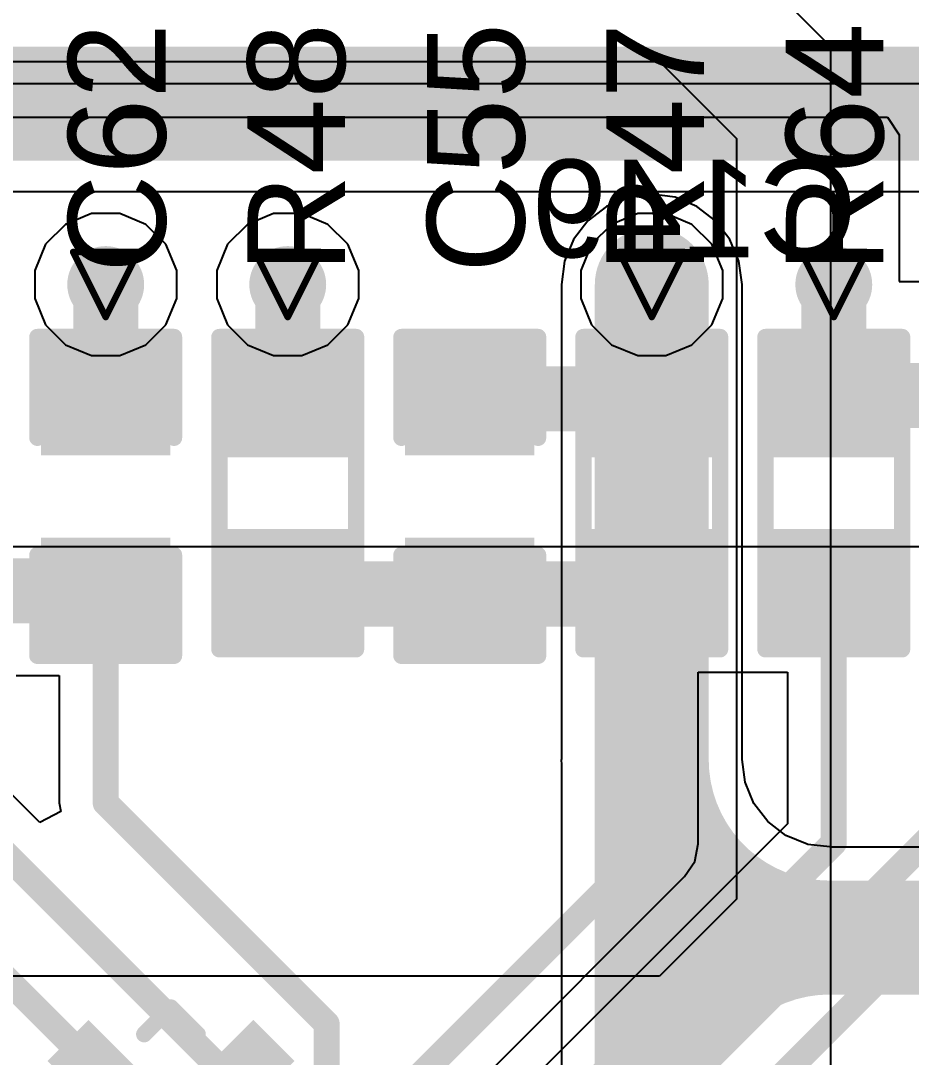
# Model space of a CAD drawing. Header units: inches. Extents: x 0 to 211, y 0 to 201.
# Drawn here: x 1.2294 to 1.5031, y 3.994 to 4.3125 of the extents above; entities that cross this region are included whole.
import ezdxf

# ---------------------------------------------------------------- set-up
doc = ezdxf.new("R2010")
doc.units = ezdxf.units.IN
doc.header["$MEASUREMENT"] = 0
for name, color, linetype in [('Bottom Layer', 5, 'Continuous'), ('Bottom Overlay', 54, 'Continuous'), ('Drill Drawing', 1, 'Continuous'), ('Layer 1', 16, 'Continuous'), ('Layer 2', 76, 'Continuous'), ('Top Layer', 1, 'Continuous'), ('Top Overlay', 2, 'Continuous'), ('Top Paste', 8, 'Continuous'), ('Top Solder', 216, 'Continuous'), ('Via Holes', 16, 'Continuous')]:
    doc.layers.add(name, color=color, linetype=linetype)
doc.styles.add('Arial', font='', dxfattribs={"height": 0.2})
doc.styles.get('Arial').set_extended_font_data('Arial')

# ---------------------------------------------------------------- blocks, each defined once
blk = doc.blocks.new('32_QFN__5_5__60')
at = {"layer": 'Top Layer'}
for points in [[(0.06398, 0.08209), (0.06398, 0.10965), (0.07382, 0.10965), (0.07382, 0.08209)], [(0.08209, 0.07382), (0.10965, 0.07382), (0.10965, 0.06398), (0.08209, 0.06398)]]:
    blk.add_hatch(color=1, dxfattribs=at).paths.add_polyline_path(points)
at = {"layer": 'Top Paste'}
for points in [[(0.06398, 0.08209), (0.06398, 0.10965), (0.07382, 0.10965), (0.07382, 0.08209)], [(0.08209, 0.07382), (0.10965, 0.07382), (0.10965, 0.06398), (0.08209, 0.06398)]]:
    blk.add_hatch(color=8, dxfattribs=at).paths.add_polyline_path(points)
at = {"layer": 'Top Solder'}
for points in [[(0.05998, 0.07809), (0.05998, 0.11365), (0.07782, 0.11365), (0.07782, 0.07809)], [(0.07809, 0.07782), (0.11365, 0.07782), (0.11365, 0.05998), (0.07809, 0.05998)]]:
    blk.add_hatch(color=216, dxfattribs=at).paths.add_polyline_path(points)
at = {"layer": 'Top Overlay'}
for points in [[(0.08681, 0.09843, 0.005, 0.005, 0), (0.09843, 0.09843, 0.005, 0.005, 0)], [(0.09843, 0.09843, 0.005, 0.005, 0), (0.09843, 0.08681, 0.005, 0.005, 0)]]:
    blk.add_lwpolyline(points, format="xyseb", dxfattribs=at)
for points in [[(0.08556, 0.09843, 0.0025, 0.0025, 1), (0.08806, 0.09843, 0.0025, 0.0025, 1)], [(0.09718, 0.09843, 0.0025, 0.0025, 1), (0.09968, 0.09843, 0.0025, 0.0025, 1)], [(0.09718, 0.09843, 0.0025, 0.0025, 1), (0.09968, 0.09843, 0.0025, 0.0025, 1)], [(0.09718, 0.08681, 0.0025, 0.0025, 1), (0.09968, 0.08681, 0.0025, 0.0025, 1)]]:
    blk.add_lwpolyline(points, format="xyseb", close=True, dxfattribs=at)
blk = doc.blocks.new('R___0603_135')
at = {"layer": 'Top Layer'}
for points in [[(-0.015, 0.0175), (-0.015, -0.0175), (-0.045, -0.0175), (-0.045, 0.0175)], [(0.045, 0.0175), (0.045, -0.0175), (0.015, -0.0175), (0.015, 0.0175)]]:
    blk.add_hatch(color=1, dxfattribs=at).paths.add_polyline_path(points)
at = {"layer": 'Top Paste'}
for points in [[(-0.015, 0.0175), (-0.015, -0.0175), (-0.045, -0.0175), (-0.045, 0.0175)], [(0.045, 0.0175), (0.045, -0.0175), (0.015, -0.0175), (0.015, 0.0175)]]:
    blk.add_hatch(color=8, dxfattribs=at).paths.add_polyline_path(points)
at = {"layer": 'Top Solder'}
for points in [[(-0.011, 0.0215), (-0.011, -0.0215), (-0.049, -0.0215), (-0.049, 0.0215)], [(0.049, 0.0215), (0.049, -0.0215), (0.011, -0.0215), (0.011, 0.0215)]]:
    blk.add_hatch(color=216, dxfattribs=at).paths.add_polyline_path(points)
at = {"layer": 'Top Overlay'}
for points in [[(-0.048, -0.021, 0.005, 0.005, 0), (-0.048, 0.021, 0.005, 0.005, 0)], [(0.048, 0.021, 0.005, 0.005, 0), (-0.048, 0.021, 0.005, 0.005, 0)], [(0.048, -0.021, 0.005, 0.005, 0), (0.048, 0.021, 0.005, 0.005, 0)], [(0.048, -0.021, 0.005, 0.005, 0), (-0.048, -0.021, 0.005, 0.005, 0)]]:
    blk.add_lwpolyline(points, format="xyseb", dxfattribs=at)
for points in [[(-0.04925, 0.021, 0.0025, 0.0025, 1), (-0.04675, 0.021, 0.0025, 0.0025, 1)], [(-0.04925, 0.021, 0.0025, 0.0025, 1), (-0.04675, 0.021, 0.0025, 0.0025, 1)], [(0.04675, 0.021, 0.0025, 0.0025, 1), (0.04925, 0.021, 0.0025, 0.0025, 1)], [(0.04675, 0.021, 0.0025, 0.0025, 1), (0.04925, 0.021, 0.0025, 0.0025, 1)], [(-0.04925, -0.021, 0.0025, 0.0025, 1), (-0.04675, -0.021, 0.0025, 0.0025, 1)], [(-0.04925, -0.021, 0.0025, 0.0025, 1), (-0.04675, -0.021, 0.0025, 0.0025, 1)], [(0.04675, -0.021, 0.0025, 0.0025, 1), (0.04925, -0.021, 0.0025, 0.0025, 1)], [(0.04675, -0.021, 0.0025, 0.0025, 1), (0.04925, -0.021, 0.0025, 0.0025, 1)]]:
    blk.add_lwpolyline(points, format="xyseb", close=True, dxfattribs=at)
blk = doc.blocks.new('R___0603_151')
at = {"layer": 'Top Layer'}
for points in [[(-0.015, 0.0175), (-0.015, -0.0175), (-0.045, -0.0175), (-0.045, 0.0175)], [(0.045, 0.0175), (0.045, -0.0175), (0.015, -0.0175), (0.015, 0.0175)]]:
    blk.add_hatch(color=1, dxfattribs=at).paths.add_polyline_path(points)
at = {"layer": 'Top Paste'}
for points in [[(-0.015, 0.0175), (-0.015, -0.0175), (-0.045, -0.0175), (-0.045, 0.0175)], [(0.045, 0.0175), (0.045, -0.0175), (0.015, -0.0175), (0.015, 0.0175)]]:
    blk.add_hatch(color=8, dxfattribs=at).paths.add_polyline_path(points)
at = {"layer": 'Top Solder'}
for points in [[(-0.011, 0.0215), (-0.011, -0.0215), (-0.049, -0.0215), (-0.049, 0.0215)], [(0.049, 0.0215), (0.049, -0.0215), (0.011, -0.0215), (0.011, 0.0215)]]:
    blk.add_hatch(color=216, dxfattribs=at).paths.add_polyline_path(points)
at = {"layer": 'Top Overlay'}
for points in [[(-0.048, 0.021, 0.005, 0.005, 0), (-0.048, -0.021, 0.005, 0.005, 0)], [(-0.048, 0.021, 0.005, 0.005, 0), (0.048, 0.021, 0.005, 0.005, 0)], [(0.048, 0.021, 0.005, 0.005, 0), (0.048, -0.021, 0.005, 0.005, 0)], [(-0.048, -0.021, 0.005, 0.005, 0), (0.048, -0.021, 0.005, 0.005, 0)]]:
    blk.add_lwpolyline(points, format="xyseb", dxfattribs=at)
for points in [[(-0.04925, 0.021, 0.0025, 0.0025, 1), (-0.04675, 0.021, 0.0025, 0.0025, 1)], [(-0.04925, 0.021, 0.0025, 0.0025, 1), (-0.04675, 0.021, 0.0025, 0.0025, 1)], [(0.04675, 0.021, 0.0025, 0.0025, 1), (0.04925, 0.021, 0.0025, 0.0025, 1)], [(0.04675, 0.021, 0.0025, 0.0025, 1), (0.04925, 0.021, 0.0025, 0.0025, 1)], [(-0.04925, -0.021, 0.0025, 0.0025, 1), (-0.04675, -0.021, 0.0025, 0.0025, 1)], [(-0.04925, -0.021, 0.0025, 0.0025, 1), (-0.04675, -0.021, 0.0025, 0.0025, 1)], [(0.04675, -0.021, 0.0025, 0.0025, 1), (0.04925, -0.021, 0.0025, 0.0025, 1)], [(0.04675, -0.021, 0.0025, 0.0025, 1), (0.04925, -0.021, 0.0025, 0.0025, 1)]]:
    blk.add_lwpolyline(points, format="xyseb", close=True, dxfattribs=at)
blk = doc.blocks.new('R___0603_152')
at = {"layer": 'Top Layer'}
for points in [[(-0.015, 0.0175), (-0.015, -0.0175), (-0.045, -0.0175), (-0.045, 0.0175)], [(0.045, 0.0175), (0.045, -0.0175), (0.015, -0.0175), (0.015, 0.0175)]]:
    blk.add_hatch(color=1, dxfattribs=at).paths.add_polyline_path(points)
at = {"layer": 'Top Paste'}
for points in [[(-0.015, 0.0175), (-0.015, -0.0175), (-0.045, -0.0175), (-0.045, 0.0175)], [(0.045, 0.0175), (0.045, -0.0175), (0.015, -0.0175), (0.015, 0.0175)]]:
    blk.add_hatch(color=8, dxfattribs=at).paths.add_polyline_path(points)
at = {"layer": 'Top Solder'}
for points in [[(-0.011, 0.0215), (-0.011, -0.0215), (-0.049, -0.0215), (-0.049, 0.0215)], [(0.049, 0.0215), (0.049, -0.0215), (0.011, -0.0215), (0.011, 0.0215)]]:
    blk.add_hatch(color=216, dxfattribs=at).paths.add_polyline_path(points)
at = {"layer": 'Top Overlay'}
for points in [[(-0.048, -0.021, 0.005, 0.005, 0), (-0.048, 0.021, 0.005, 0.005, 0)], [(0.048, 0.021, 0.005, 0.005, 0), (-0.048, 0.021, 0.005, 0.005, 0)], [(0.048, -0.021, 0.005, 0.005, 0), (0.048, 0.021, 0.005, 0.005, 0)], [(0.048, -0.021, 0.005, 0.005, 0), (-0.048, -0.021, 0.005, 0.005, 0)]]:
    blk.add_lwpolyline(points, format="xyseb", dxfattribs=at)
for points in [[(-0.04925, 0.021, 0.0025, 0.0025, 1), (-0.04675, 0.021, 0.0025, 0.0025, 1)], [(-0.04925, 0.021, 0.0025, 0.0025, 1), (-0.04675, 0.021, 0.0025, 0.0025, 1)], [(0.04675, 0.021, 0.0025, 0.0025, 1), (0.04925, 0.021, 0.0025, 0.0025, 1)], [(0.04675, 0.021, 0.0025, 0.0025, 1), (0.04925, 0.021, 0.0025, 0.0025, 1)], [(-0.04925, -0.021, 0.0025, 0.0025, 1), (-0.04675, -0.021, 0.0025, 0.0025, 1)], [(-0.04925, -0.021, 0.0025, 0.0025, 1), (-0.04675, -0.021, 0.0025, 0.0025, 1)], [(0.04675, -0.021, 0.0025, 0.0025, 1), (0.04925, -0.021, 0.0025, 0.0025, 1)], [(0.04675, -0.021, 0.0025, 0.0025, 1), (0.04925, -0.021, 0.0025, 0.0025, 1)]]:
    blk.add_lwpolyline(points, format="xyseb", close=True, dxfattribs=at)
blk = doc.blocks.new('C___0603_326')
at = {"layer": 'Top Layer'}
for points in [[(-0.015, 0.0175), (-0.015, -0.0175), (-0.045, -0.0175), (-0.045, 0.0175)], [(0.045, 0.0175), (0.045, -0.0175), (0.015, -0.0175), (0.015, 0.0175)]]:
    blk.add_hatch(color=1, dxfattribs=at).paths.add_polyline_path(points)
at = {"layer": 'Top Paste'}
for points in [[(-0.015, 0.0175), (-0.015, -0.0175), (-0.045, -0.0175), (-0.045, 0.0175)], [(0.045, 0.0175), (0.045, -0.0175), (0.015, -0.0175), (0.015, 0.0175)]]:
    blk.add_hatch(color=8, dxfattribs=at).paths.add_polyline_path(points)
at = {"layer": 'Top Solder'}
for points in [[(-0.01264, 0.01986), (-0.01264, -0.01986), (-0.04736, -0.01986), (-0.04736, 0.01986)], [(0.04736, 0.01986), (0.04736, -0.01986), (0.01264, -0.01986), (0.01264, 0.01986)]]:
    blk.add_hatch(color=216, dxfattribs=at).paths.add_polyline_path(points)
at = {"layer": 'Top Overlay'}
for points in [[(-0.049, 0.021, 0.005, 0.005, 0), (-0.018, 0.021, 0.005, 0.005, 0)], [(-0.049, 0.021, 0.005, 0.005, 0), (-0.049, -0.021, 0.005, 0.005, 0)], [(0.018, 0.021, 0.005, 0.005, 0), (0.049, 0.021, 0.005, 0.005, 0)], [(0.049, 0.021, 0.005, 0.005, 0), (0.049, -0.021, 0.005, 0.005, 0)], [(-0.049, -0.021, 0.005, 0.005, 0), (-0.018, -0.021, 0.005, 0.005, 0)], [(0.018, -0.021, 0.005, 0.005, 0), (0.049, -0.021, 0.005, 0.005, 0)]]:
    blk.add_lwpolyline(points, format="xyseb", dxfattribs=at)
for points in [[(-0.05025, 0.021, 0.0025, 0.0025, 1), (-0.04775, 0.021, 0.0025, 0.0025, 1)], [(-0.05025, 0.021, 0.0025, 0.0025, 1), (-0.04775, 0.021, 0.0025, 0.0025, 1)], [(-0.01925, 0.021, 0.0025, 0.0025, 1), (-0.01675, 0.021, 0.0025, 0.0025, 1)], [(0.01675, 0.021, 0.0025, 0.0025, 1), (0.01925, 0.021, 0.0025, 0.0025, 1)], [(0.04775, 0.021, 0.0025, 0.0025, 1), (0.05025, 0.021, 0.0025, 0.0025, 1)], [(0.04775, 0.021, 0.0025, 0.0025, 1), (0.05025, 0.021, 0.0025, 0.0025, 1)], [(-0.05025, -0.021, 0.0025, 0.0025, 1), (-0.04775, -0.021, 0.0025, 0.0025, 1)], [(-0.05025, -0.021, 0.0025, 0.0025, 1), (-0.04775, -0.021, 0.0025, 0.0025, 1)], [(-0.01925, -0.021, 0.0025, 0.0025, 1), (-0.01675, -0.021, 0.0025, 0.0025, 1)], [(0.01675, -0.021, 0.0025, 0.0025, 1), (0.01925, -0.021, 0.0025, 0.0025, 1)], [(0.04775, -0.021, 0.0025, 0.0025, 1), (0.05025, -0.021, 0.0025, 0.0025, 1)], [(0.04775, -0.021, 0.0025, 0.0025, 1), (0.05025, -0.021, 0.0025, 0.0025, 1)]]:
    blk.add_lwpolyline(points, format="xyseb", close=True, dxfattribs=at)
blk = doc.blocks.new('C___0603_333')
at = {"layer": 'Top Layer'}
for points in [[(-0.015, 0.0175), (-0.015, -0.0175), (-0.045, -0.0175), (-0.045, 0.0175)], [(0.045, 0.0175), (0.045, -0.0175), (0.015, -0.0175), (0.015, 0.0175)]]:
    blk.add_hatch(color=1, dxfattribs=at).paths.add_polyline_path(points)
at = {"layer": 'Top Paste'}
for points in [[(-0.015, 0.0175), (-0.015, -0.0175), (-0.045, -0.0175), (-0.045, 0.0175)], [(0.045, 0.0175), (0.045, -0.0175), (0.015, -0.0175), (0.015, 0.0175)]]:
    blk.add_hatch(color=8, dxfattribs=at).paths.add_polyline_path(points)
at = {"layer": 'Top Solder'}
for points in [[(-0.01264, 0.01986), (-0.01264, -0.01986), (-0.04736, -0.01986), (-0.04736, 0.01986)], [(0.04736, 0.01986), (0.04736, -0.01986), (0.01264, -0.01986), (0.01264, 0.01986)]]:
    blk.add_hatch(color=216, dxfattribs=at).paths.add_polyline_path(points)
at = {"layer": 'Top Overlay'}
for points in [[(-0.018, 0.021, 0.005, 0.005, 0), (-0.049, 0.021, 0.005, 0.005, 0)], [(-0.049, -0.021, 0.005, 0.005, 0), (-0.049, 0.021, 0.005, 0.005, 0)], [(0.049, 0.021, 0.005, 0.005, 0), (0.018, 0.021, 0.005, 0.005, 0)], [(0.049, -0.021, 0.005, 0.005, 0), (0.049, 0.021, 0.005, 0.005, 0)], [(-0.018, -0.021, 0.005, 0.005, 0), (-0.049, -0.021, 0.005, 0.005, 0)], [(0.049, -0.021, 0.005, 0.005, 0), (0.018, -0.021, 0.005, 0.005, 0)]]:
    blk.add_lwpolyline(points, format="xyseb", dxfattribs=at)
for points in [[(-0.05025, 0.021, 0.0025, 0.0025, 1), (-0.04775, 0.021, 0.0025, 0.0025, 1)], [(-0.05025, 0.021, 0.0025, 0.0025, 1), (-0.04775, 0.021, 0.0025, 0.0025, 1)], [(-0.01925, 0.021, 0.0025, 0.0025, 1), (-0.01675, 0.021, 0.0025, 0.0025, 1)], [(0.01675, 0.021, 0.0025, 0.0025, 1), (0.01925, 0.021, 0.0025, 0.0025, 1)], [(0.04775, 0.021, 0.0025, 0.0025, 1), (0.05025, 0.021, 0.0025, 0.0025, 1)], [(0.04775, 0.021, 0.0025, 0.0025, 1), (0.05025, 0.021, 0.0025, 0.0025, 1)], [(-0.05025, -0.021, 0.0025, 0.0025, 1), (-0.04775, -0.021, 0.0025, 0.0025, 1)], [(-0.05025, -0.021, 0.0025, 0.0025, 1), (-0.04775, -0.021, 0.0025, 0.0025, 1)], [(-0.01925, -0.021, 0.0025, 0.0025, 1), (-0.01675, -0.021, 0.0025, 0.0025, 1)], [(0.01675, -0.021, 0.0025, 0.0025, 1), (0.01925, -0.021, 0.0025, 0.0025, 1)], [(0.04775, -0.021, 0.0025, 0.0025, 1), (0.05025, -0.021, 0.0025, 0.0025, 1)], [(0.04775, -0.021, 0.0025, 0.0025, 1), (0.05025, -0.021, 0.0025, 0.0025, 1)]]:
    blk.add_lwpolyline(points, format="xyseb", close=True, dxfattribs=at)

msp = doc.modelspace()

# ---------------------------------------------------------------- hatches: boundary and pattern name
at = {"layer": 'Bottom Layer'}
h = msp.add_hatch(color=5, dxfattribs=at)
edge = h.paths.add_edge_path()
edge.add_arc((1.25554, 4.23147), 0.01181, 0, 360)
h = msp.add_hatch(color=5, dxfattribs=at)
edge = h.paths.add_edge_path()
edge.add_arc((1.31148, 4.23147), 0.01181, 0, 360)
h = msp.add_hatch(color=5, dxfattribs=at)
edge = h.paths.add_edge_path()
edge.add_arc((1.42335, 4.23147), 0.01181, 0, 360)
h = msp.add_hatch(color=5, dxfattribs=at)
edge = h.paths.add_edge_path()
edge.add_arc((1.47929, 4.23147), 0.01181, 0, 360)
at = {"layer": 'Layer 1'}
h = msp.add_hatch(color=16, dxfattribs=at)
edge = h.paths.add_edge_path()
edge.add_arc((1.25554, 4.23147), 0.01181, 0, 360)
h = msp.add_hatch(color=16, dxfattribs=at)
edge = h.paths.add_edge_path()
edge.add_arc((1.31148, 4.23147), 0.01181, 0, 360)
h = msp.add_hatch(color=16, dxfattribs=at)
edge = h.paths.add_edge_path()
edge.add_arc((1.42335, 4.23147), 0.01181, 0, 360)
h = msp.add_hatch(color=16, dxfattribs=at)
edge = h.paths.add_edge_path()
edge.add_arc((1.47929, 4.23147), 0.01181, 0, 360)
at = {"layer": 'Layer 2'}
h = msp.add_hatch(color=76, dxfattribs=at)
edge = h.paths.add_edge_path()
edge.add_arc((1.25554, 4.23147), 0.01181, 0, 360)
h = msp.add_hatch(color=76, dxfattribs=at)
edge = h.paths.add_edge_path()
edge.add_arc((1.31148, 4.23147), 0.01181, 0, 360)
h = msp.add_hatch(color=76, dxfattribs=at)
edge = h.paths.add_edge_path()
edge.add_arc((1.42335, 4.23147), 0.01181, 0, 360)
h = msp.add_hatch(color=76, dxfattribs=at)
edge = h.paths.add_edge_path()
edge.add_arc((1.47929, 4.23147), 0.01181, 0, 360)
at = {"layer": 'Top Layer'}
h = msp.add_hatch(color=1, dxfattribs=at)
edge = h.paths.add_edge_path()
edge.add_arc((1.25554, 4.23147), 0.01181, 0, 360)
h = msp.add_hatch(color=1, dxfattribs=at)
edge = h.paths.add_edge_path()
edge.add_arc((1.31148, 4.23147), 0.01181, 0, 360)
h = msp.add_hatch(color=1, dxfattribs=at)
edge = h.paths.add_edge_path()
edge.add_arc((1.42335, 4.23147), 0.01181, 0, 360)
h = msp.add_hatch(color=1, dxfattribs=at)
edge = h.paths.add_edge_path()
edge.add_arc((1.47929, 4.23147), 0.01181, 0, 360)
at = {"layer": 'Via Holes'}
h = msp.add_hatch(color=7, dxfattribs=at)
edge = h.paths.add_edge_path()
edge.add_arc((1.25554, 4.23147), 0.00591, 0, 360)
h = msp.add_hatch(color=7, dxfattribs=at)
edge = h.paths.add_edge_path()
edge.add_arc((1.31148, 4.23147), 0.00591, 0, 360)
h = msp.add_hatch(color=7, dxfattribs=at)
edge = h.paths.add_edge_path()
edge.add_arc((1.42335, 4.23147), 0.00591, 0, 360)
h = msp.add_hatch(color=7, dxfattribs=at)
edge = h.paths.add_edge_path()
edge.add_arc((1.47929, 4.23147), 0.00591, 0, 360)

# ---------------------------------------------------------------- linework, layer by layer
at = {"layer": 'Bottom Layer'}
for p, q in [((1.69585, 4.29313), (0.70329, 4.29313)), ((0.70354, 4.28294), (1.49577, 4.28294)), ((1.49577, 4.28294), (1.49941, 4.27744)), ((1.49941, 4.27744), (1.49941, 4.23244)), ((1.42335, 4.25921), (1.41618, 4.25827)), ((1.43053, 4.25827), (1.42335, 4.25921)), ((1.41618, 4.25827), (1.40949, 4.25549)), ((1.43722, 4.25549), (1.43053, 4.25827)), ((1.40949, 4.25549), (1.40374, 4.25109)), ((1.44297, 4.25109), (1.43722, 4.25549)), ((1.40374, 4.25109), (1.39933, 4.24534)), ((1.44738, 4.24534), (1.44297, 4.25109)), ((1.39933, 4.24534), (1.39656, 4.23865)), ((1.45015, 4.23865), (1.44738, 4.24534)), ((1.39656, 4.23865), (1.39562, 4.23147)), ((1.45109, 4.23147), (1.45015, 4.23865)), ((1.39562, 4.23147), (1.39562, 4.08547)), ((1.45109, 4.08547), (1.45109, 4.23147)), ((1.49941, 4.23244), (1.57441, 4.23244)), ((1.39562, 4.08547), (1.39546, 4.08547)), ((1.39546, 4.08547), (1.39562, 4.08384)), ((1.45112, 4.08547), (1.45109, 4.08547)), ((1.45204, 4.0785), (1.45112, 4.08547)), ((1.39562, 4.08384), (1.39562, 3.97889)), ((1.45473, 4.07201), (1.45204, 4.0785)), ((1.45901, 4.06643), (1.45473, 4.07201)), ((1.46458, 4.06215), (1.45901, 4.06643)), ((1.47108, 4.05946), (1.46458, 4.06215)), ((1.47135, 4.05943), (1.47108, 4.05946)), ((1.47804, 4.05867), (1.47135, 4.05943)), ((1.4782, 4.05851), (1.47804, 4.05867)), ((1.47804, 4.05867), (1.47804, 4.05867)), ((2.06473, 4.05851), (1.4782, 4.05851))]:
    msp.add_line(p, q, dxfattribs=at)
for points in [[(1.42335, 4.08547, 0.035, 0.035, 0), (1.42335, 4.23147, 0.035, 0.035, 0)], [(1.42335, 3.97609, 0.035, 0.035, 0), (1.42335, 4.08547, 0.035, 0.035, 0)], [(1.47804, 4.03078, 0.035, 0.035, -0.414214), (1.42335, 4.08547, 0.035, 0.035, 0)], [(1.42335, 3.97609, 0.035, 0.035, -0.414214), (1.47804, 4.03078, 0.035, 0.035, 0)], [(1.47804, 4.03078, 0.035, 0.035, 0), (2.06473, 4.03078, 0.035, 0.035, 0)]]:
    msp.add_lwpolyline(points, format="xyseb", dxfattribs=at)
for points in [[(1.4146, 4.23147, 0.0175, 0.0175, 1), (1.4321, 4.23147, 0.0175, 0.0175, 1)], [(1.4146, 4.08547, 0.0175, 0.0175, 1), (1.4321, 4.08547, 0.0175, 0.0175, 1)], [(1.4146, 4.08547, 0.0175, 0.0175, 1), (1.4321, 4.08547, 0.0175, 0.0175, 1)], [(1.4146, 4.08547, 0.0175, 0.0175, 1), (1.4321, 4.08547, 0.0175, 0.0175, 1)], [(1.46929, 4.03078, 0.0175, 0.0175, 1), (1.48679, 4.03078, 0.0175, 0.0175, 1)], [(1.46929, 4.03078, 0.0175, 0.0175, 1), (1.48679, 4.03078, 0.0175, 0.0175, 1)], [(1.46929, 4.03078, 0.0175, 0.0175, 1), (1.48679, 4.03078, 0.0175, 0.0175, 1)]]:
    msp.add_lwpolyline(points, format="xyseb", close=True, dxfattribs=at)
at = {"layer": 'Drill Drawing'}
for points in [[(1.24554, 4.24147, 0.002, 0.002, 0), (1.26554, 4.24147, 0.002, 0.002, 0)], [(1.24554, 4.24147, 0.002, 0.002, 0), (1.25554, 4.22147, 0.002, 0.002, 0)], [(1.25554, 4.22147, 0.002, 0.002, 0), (1.26554, 4.24147, 0.002, 0.002, 0)], [(1.30148, 4.24147, 0.002, 0.002, 0), (1.32148, 4.24147, 0.002, 0.002, 0)], [(1.30148, 4.24147, 0.002, 0.002, 0), (1.31148, 4.22147, 0.002, 0.002, 0)], [(1.31148, 4.22147, 0.002, 0.002, 0), (1.32148, 4.24147, 0.002, 0.002, 0)], [(1.41335, 4.24147, 0.002, 0.002, 0), (1.43335, 4.24147, 0.002, 0.002, 0)], [(1.41335, 4.24147, 0.002, 0.002, 0), (1.42335, 4.22147, 0.002, 0.002, 0)], [(1.42335, 4.22147, 0.002, 0.002, 0), (1.43335, 4.24147, 0.002, 0.002, 0)], [(1.46929, 4.24147, 0.002, 0.002, 0), (1.48929, 4.24147, 0.002, 0.002, 0)], [(1.46929, 4.24147, 0.002, 0.002, 0), (1.47929, 4.22147, 0.002, 0.002, 0)], [(1.47929, 4.22147, 0.002, 0.002, 0), (1.48929, 4.24147, 0.002, 0.002, 0)]]:
    msp.add_lwpolyline(points, format="xyseb", dxfattribs=at)
for points in [[(1.24504, 4.24147, 0.001, 0.001, 1), (1.24604, 4.24147, 0.001, 0.001, 1)], [(1.24504, 4.24147, 0.001, 0.001, 1), (1.24604, 4.24147, 0.001, 0.001, 1)], [(1.26504, 4.24147, 0.001, 0.001, 1), (1.26604, 4.24147, 0.001, 0.001, 1)], [(1.26504, 4.24147, 0.001, 0.001, 1), (1.26604, 4.24147, 0.001, 0.001, 1)], [(1.30098, 4.24147, 0.001, 0.001, 1), (1.30198, 4.24147, 0.001, 0.001, 1)], [(1.30098, 4.24147, 0.001, 0.001, 1), (1.30198, 4.24147, 0.001, 0.001, 1)], [(1.32098, 4.24147, 0.001, 0.001, 1), (1.32198, 4.24147, 0.001, 0.001, 1)], [(1.32098, 4.24147, 0.001, 0.001, 1), (1.32198, 4.24147, 0.001, 0.001, 1)], [(1.41285, 4.24147, 0.001, 0.001, 1), (1.41385, 4.24147, 0.001, 0.001, 1)], [(1.41285, 4.24147, 0.001, 0.001, 1), (1.41385, 4.24147, 0.001, 0.001, 1)], [(1.43285, 4.24147, 0.001, 0.001, 1), (1.43385, 4.24147, 0.001, 0.001, 1)], [(1.43285, 4.24147, 0.001, 0.001, 1), (1.43385, 4.24147, 0.001, 0.001, 1)], [(1.46879, 4.24147, 0.001, 0.001, 1), (1.46979, 4.24147, 0.001, 0.001, 1)], [(1.46879, 4.24147, 0.001, 0.001, 1), (1.46979, 4.24147, 0.001, 0.001, 1)], [(1.48879, 4.24147, 0.001, 0.001, 1), (1.48979, 4.24147, 0.001, 0.001, 1)], [(1.48879, 4.24147, 0.001, 0.001, 1), (1.48979, 4.24147, 0.001, 0.001, 1)], [(1.25504, 4.22147, 0.001, 0.001, 1), (1.25604, 4.22147, 0.001, 0.001, 1)], [(1.25504, 4.22147, 0.001, 0.001, 1), (1.25604, 4.22147, 0.001, 0.001, 1)], [(1.31098, 4.22147, 0.001, 0.001, 1), (1.31198, 4.22147, 0.001, 0.001, 1)], [(1.31098, 4.22147, 0.001, 0.001, 1), (1.31198, 4.22147, 0.001, 0.001, 1)], [(1.42285, 4.22147, 0.001, 0.001, 1), (1.42385, 4.22147, 0.001, 0.001, 1)], [(1.42285, 4.22147, 0.001, 0.001, 1), (1.42385, 4.22147, 0.001, 0.001, 1)], [(1.47879, 4.22147, 0.001, 0.001, 1), (1.47979, 4.22147, 0.001, 0.001, 1)], [(1.47879, 4.22147, 0.001, 0.001, 1), (1.47979, 4.22147, 0.001, 0.001, 1)]]:
    msp.add_lwpolyline(points, format="xyseb", close=True, dxfattribs=at)
at = {"layer": 'Layer 1'}
for p, q in [((1.41902, 4.25328), (1.411, 4.24996)), ((1.42769, 4.25328), (1.41902, 4.25328)), ((1.43571, 4.24996), (1.42769, 4.25328)), ((1.411, 4.24996), (1.40486, 4.24383)), ((1.44185, 4.24383), (1.43571, 4.24996)), ((1.40486, 4.24383), (1.40154, 4.23581)), ((1.44517, 4.23581), (1.44185, 4.24383)), ((1.40154, 4.23581), (1.40154, 4.22713)), ((1.44517, 4.22713), (1.44517, 4.23581)), ((1.40154, 4.22713), (1.40486, 4.21912)), ((1.44185, 4.21912), (1.44517, 4.22713)), ((1.40486, 4.21912), (1.411, 4.21298)), ((1.43571, 4.21298), (1.44185, 4.21912)), ((1.411, 4.21298), (1.41902, 4.20966)), ((1.42769, 4.20966), (1.43571, 4.21298)), ((1.41902, 4.20966), (1.42769, 4.20966))]:
    msp.add_line(p, q, dxfattribs=at)
at = {"layer": 'Layer 2'}
for p, q in [((1.47843, 4.30457), (1.44835, 4.33465)), ((1.47843, 3.6792), (1.47843, 4.30457)), ((0.68513, 4.3), (1.42574, 4.3)), ((1.42574, 4.3), (1.44943, 4.2763)), ((1.44943, 4.2763), (1.44943, 4.04261)), ((1.2512, 4.25328), (1.24319, 4.24996)), ((1.25988, 4.25328), (1.2512, 4.25328)), ((1.2679, 4.24996), (1.25988, 4.25328)), ((1.30714, 4.25328), (1.29913, 4.24996)), ((1.31582, 4.25328), (1.30714, 4.25328)), ((1.32384, 4.24996), (1.31582, 4.25328)), ((1.24319, 4.24996), (1.23705, 4.24383)), ((1.27403, 4.24383), (1.2679, 4.24996)), ((1.29913, 4.24996), (1.29299, 4.24383)), ((1.32997, 4.24383), (1.32384, 4.24996)), ((1.23705, 4.24383), (1.23373, 4.23581)), ((1.27735, 4.23581), (1.27403, 4.24383)), ((1.29299, 4.24383), (1.28967, 4.23581)), ((1.33329, 4.23581), (1.32997, 4.24383)), ((1.23373, 4.23581), (1.23373, 4.22713)), ((1.27735, 4.22713), (1.27735, 4.23581)), ((1.28967, 4.23581), (1.28967, 4.22713)), ((1.33329, 4.22713), (1.33329, 4.23581)), ((1.23373, 4.22713), (1.23705, 4.21912)), ((1.27403, 4.21912), (1.27735, 4.22713)), ((1.28967, 4.22713), (1.29299, 4.21912)), ((1.32997, 4.21912), (1.33329, 4.22713)), ((1.23705, 4.21912), (1.24319, 4.21298)), ((1.2679, 4.21298), (1.27403, 4.21912)), ((1.29299, 4.21912), (1.29913, 4.21298)), ((1.32384, 4.21298), (1.32997, 4.21912)), ((1.24319, 4.21298), (1.2512, 4.20966)), ((1.25988, 4.20966), (1.2679, 4.21298)), ((1.29913, 4.21298), (1.30714, 4.20966)), ((1.31582, 4.20966), (1.32384, 4.21298)), ((1.2512, 4.20966), (1.25988, 4.20966)), ((1.30714, 4.20966), (1.31582, 4.20966)), ((1.44943, 4.04261), (1.42577, 4.01895)), ((1.42577, 4.01895), (0.68531, 4.01895))]:
    msp.add_line(p, q, dxfattribs=at)
at = {"layer": 'Top Layer'}
for p, q in [((1.74784, 4.26), (1.06472, 4.26)), ((1.06472, 4.15092), (1.74784, 4.15092)), ((1.22804, 4.11136), (1.24127, 4.11136)), ((1.24127, 4.11136), (1.24127, 4.07215)), ((1.43763, 4.0596), (1.43763, 4.11236)), ((1.43763, 4.11236), (1.45085, 4.11236)), ((1.45085, 4.11236), (1.45085, 4.11236)), ((1.45085, 4.11236), (1.45179, 4.11236)), ((1.45179, 4.11236), (1.45179, 4.11236)), ((1.45179, 4.11236), (1.46502, 4.11236)), ((1.46502, 4.11236), (1.46502, 4.06578)), ((1.23534, 4.0661), (1.22063, 4.0808)), ((1.24127, 4.07215), (1.24127, 4.07215)), ((1.24127, 4.07215), (1.24179, 4.06954)), ((1.24179, 4.06954), (1.23534, 4.0661)), ((1.46502, 4.06578), (1.35706, 3.95782)), ((1.43654, 4.05414), (1.43763, 4.0596)), ((1.43345, 4.04951), (1.43654, 4.05414)), ((1.34941, 3.96547), (1.43345, 4.04951)), ((1.43345, 4.04951), (1.43345, 4.04951))]:
    msp.add_line(p, q, dxfattribs=at)
for points in [[(0.50457, 4.28707, 0.035, 0.035, 0), (1.80191, 4.28707, 0.035, 0.035, 0)], [(1.25554, 4.19636, 0.02, 0.02, 0), (1.25554, 4.23047, 0.02, 0.02, 0)], [(1.31148, 4.19736, 0.02, 0.02, 0), (1.31148, 4.23147, 0.02, 0.02, 0)], [(1.42335, 4.19736, 0.02, 0.02, 0), (1.42335, 4.23147, 0.02, 0.02, 0)], [(1.47929, 4.19736, 0.02, 0.02, 0), (1.47929, 4.23147, 0.02, 0.02, 0)], [(1.36742, 4.19636, 0.02, 0.02, 0), (1.42235, 4.19636, 0.02, 0.02, 0)], [(1.47929, 4.19736, 0.02, 0.02, 0), (1.53423, 4.19736, 0.02, 0.02, 0)], [(1.42235, 4.19636, 0.008, 0.008, 0), (1.42335, 4.19736, 0.008, 0.008, 0)], [(1.20094, 4.13736, 0.02, 0.02, 0), (1.25454, 4.13736, 0.02, 0.02, 0)], [(1.31148, 4.13636, 0.02, 0.02, 0), (1.36742, 4.13636, 0.02, 0.02, 0)], [(1.36742, 4.13636, 0.02, 0.02, 0), (1.40824, 4.13636, 0.02, 0.02, 0)], [(1.40824, 4.13636, 0.015, 0.015, 0), (1.41907, 4.13636, 0.015, 0.015, 0)], [(1.42335, 4.0596, 0.008, 0.008, 0), (1.42335, 4.13736, 0.008, 0.008, 0)], [(1.47929, 4.05986, 0.008, 0.008, 0), (1.47929, 4.13736, 0.008, 0.008, 0)], [(1.25554, 4.13536, 0.008, 0.008, 0), (1.25554, 4.13636, 0.008, 0.008, 0)], [(1.25554, 4.07215, 0.008, 0.008, 0), (1.25554, 4.13536, 0.008, 0.008, 0)], [(1.36426, 3.91699, 0.008, 0.008, 0), (1.52666, 4.0794, 0.008, 0.008, 0)], [(1.21053, 4.07071, 0.008, 0.008, 0), (1.29466, 3.98659, 0.008, 0.008, 0)], [(1.25554, 4.07215, 0.008, 0.008, 0), (1.32344, 4.00425, 0.008, 0.008, 0)], [(1.3225, 3.95875, 0.008, 0.008, 0), (1.42335, 4.0596, 0.008, 0.008, 0)], [(1.35034, 3.93091, 0.008, 0.008, 0), (1.47929, 4.05986, 0.008, 0.008, 0)], [(1.1874, 4.05571, 0.008, 0.008, 0), (1.25652, 3.98659, 0.008, 0.008, 0)], [(1.37818, 3.90307, 0.008, 0.008, 0), (1.497, 4.0219, 0.008, 0.008, 0)], [(1.497, 4.0219, 0.008, 0.008, 0), (1.58992, 4.0219, 0.008, 0.008, 0)], [(1.32344, 3.98753, 0.008, 0.008, 0), (1.32344, 4.00425, 0.008, 0.008, 0)]]:
    msp.add_lwpolyline(points, format="xyseb", dxfattribs=at)
for points in [[(1.25054, 4.23047, 0.01, 0.01, 1), (1.26054, 4.23047, 0.01, 0.01, 1)], [(1.30648, 4.23147, 0.01, 0.01, 1), (1.31648, 4.23147, 0.01, 0.01, 1)], [(1.41835, 4.23147, 0.01, 0.01, 1), (1.42835, 4.23147, 0.01, 0.01, 1)], [(1.47429, 4.23147, 0.01, 0.01, 1), (1.48429, 4.23147, 0.01, 0.01, 1)], [(1.25054, 4.19636, 0.01, 0.01, 1), (1.26054, 4.19636, 0.01, 0.01, 1)], [(1.30648, 4.19736, 0.01, 0.01, 1), (1.31648, 4.19736, 0.01, 0.01, 1)], [(1.36242, 4.19636, 0.01, 0.01, 1), (1.37242, 4.19636, 0.01, 0.01, 1)], [(1.41735, 4.19636, 0.01, 0.01, 1), (1.42735, 4.19636, 0.01, 0.01, 1)], [(1.41835, 4.19736, 0.01, 0.01, 1), (1.42835, 4.19736, 0.01, 0.01, 1)], [(1.47429, 4.19736, 0.01, 0.01, 1), (1.48429, 4.19736, 0.01, 0.01, 1)], [(1.47429, 4.19736, 0.01, 0.01, 1), (1.48429, 4.19736, 0.01, 0.01, 1)], [(1.42035, 4.19636, 0.004, 0.004, 1), (1.42435, 4.19636, 0.004, 0.004, 1)], [(1.42135, 4.19736, 0.004, 0.004, 1), (1.42535, 4.19736, 0.004, 0.004, 1)], [(1.24954, 4.13736, 0.01, 0.01, 1), (1.25954, 4.13736, 0.01, 0.01, 1)], [(1.30648, 4.13636, 0.01, 0.01, 1), (1.31648, 4.13636, 0.01, 0.01, 1)], [(1.36242, 4.13636, 0.01, 0.01, 1), (1.37242, 4.13636, 0.01, 0.01, 1)], [(1.36242, 4.13636, 0.01, 0.01, 1), (1.37242, 4.13636, 0.01, 0.01, 1)], [(1.40324, 4.13636, 0.01, 0.01, 1), (1.41324, 4.13636, 0.01, 0.01, 1)], [(1.40449, 4.13636, 0.0075, 0.0075, 1), (1.41199, 4.13636, 0.0075, 0.0075, 1)], [(1.41532, 4.13636, 0.0075, 0.0075, 1), (1.42282, 4.13636, 0.0075, 0.0075, 1)], [(1.42135, 4.13736, 0.004, 0.004, 1), (1.42535, 4.13736, 0.004, 0.004, 1)], [(1.47729, 4.13736, 0.004, 0.004, 1), (1.48129, 4.13736, 0.004, 0.004, 1)], [(1.25354, 4.13636, 0.004, 0.004, 1), (1.25754, 4.13636, 0.004, 0.004, 1)], [(1.25354, 4.13536, 0.004, 0.004, 1), (1.25754, 4.13536, 0.004, 0.004, 1)], [(1.25354, 4.13536, 0.004, 0.004, 1), (1.25754, 4.13536, 0.004, 0.004, 1)], [(1.25354, 4.07215, 0.004, 0.004, 1), (1.25754, 4.07215, 0.004, 0.004, 1)], [(1.25354, 4.07215, 0.004, 0.004, 1), (1.25754, 4.07215, 0.004, 0.004, 1)], [(1.42135, 4.0596, 0.004, 0.004, 1), (1.42535, 4.0596, 0.004, 0.004, 1)], [(1.42135, 4.0596, 0.004, 0.004, 1), (1.42535, 4.0596, 0.004, 0.004, 1)], [(1.47729, 4.05986, 0.004, 0.004, 1), (1.48129, 4.05986, 0.004, 0.004, 1)], [(1.47729, 4.05986, 0.004, 0.004, 1), (1.48129, 4.05986, 0.004, 0.004, 1)], [(1.495, 4.0219, 0.004, 0.004, 1), (1.499, 4.0219, 0.004, 0.004, 1)], [(1.495, 4.0219, 0.004, 0.004, 1), (1.499, 4.0219, 0.004, 0.004, 1)], [(1.32144, 4.00425, 0.004, 0.004, 1), (1.32544, 4.00425, 0.004, 0.004, 1)], [(1.32144, 4.00425, 0.004, 0.004, 1), (1.32544, 4.00425, 0.004, 0.004, 1)]]:
    msp.add_lwpolyline(points, format="xyseb", close=True, dxfattribs=at)

# ---------------------------------------------------------------- block references
for name, p, rotation in [('C___0603_326', (1.25554, 4.16636), 90), ('R___0603_151', (1.31148, 4.16736), 90), ('C___0603_333', (1.36742, 4.16636), 270), ('R___0603_152', (1.42335, 4.16736), 270), ('R___0603_135', (1.47929, 4.16736), 270), ('32_QFN__5_5__60', (1.27559, 3.87008), 45)]:
    msp.add_blockref(name, p, dxfattribs=dict(rotation=rotation))

# ---------------------------------------------------------------- texts
at = {"layer": 'Bottom Overlay', "style": 'Arial', "text_generation_flag": 2}
msp.add_text('C149', height=0.03, dxfattribs=at).set_placement((1.48653, 4.23986))
at = {"layer": 'Top Overlay', "style": 'Arial'}
for s, p in [('R48', (1.32911, 4.23501)), ('C55', (1.38426, 4.23501)), ('R64', (1.49455, 4.23501)), ('C62', (1.27396, 4.23501)), ('R47', (1.4394, 4.23501))]:
    msp.add_text(s, height=0.03, rotation=90, dxfattribs=at).set_placement(p)

doc.saveas('drawing.dxf')
